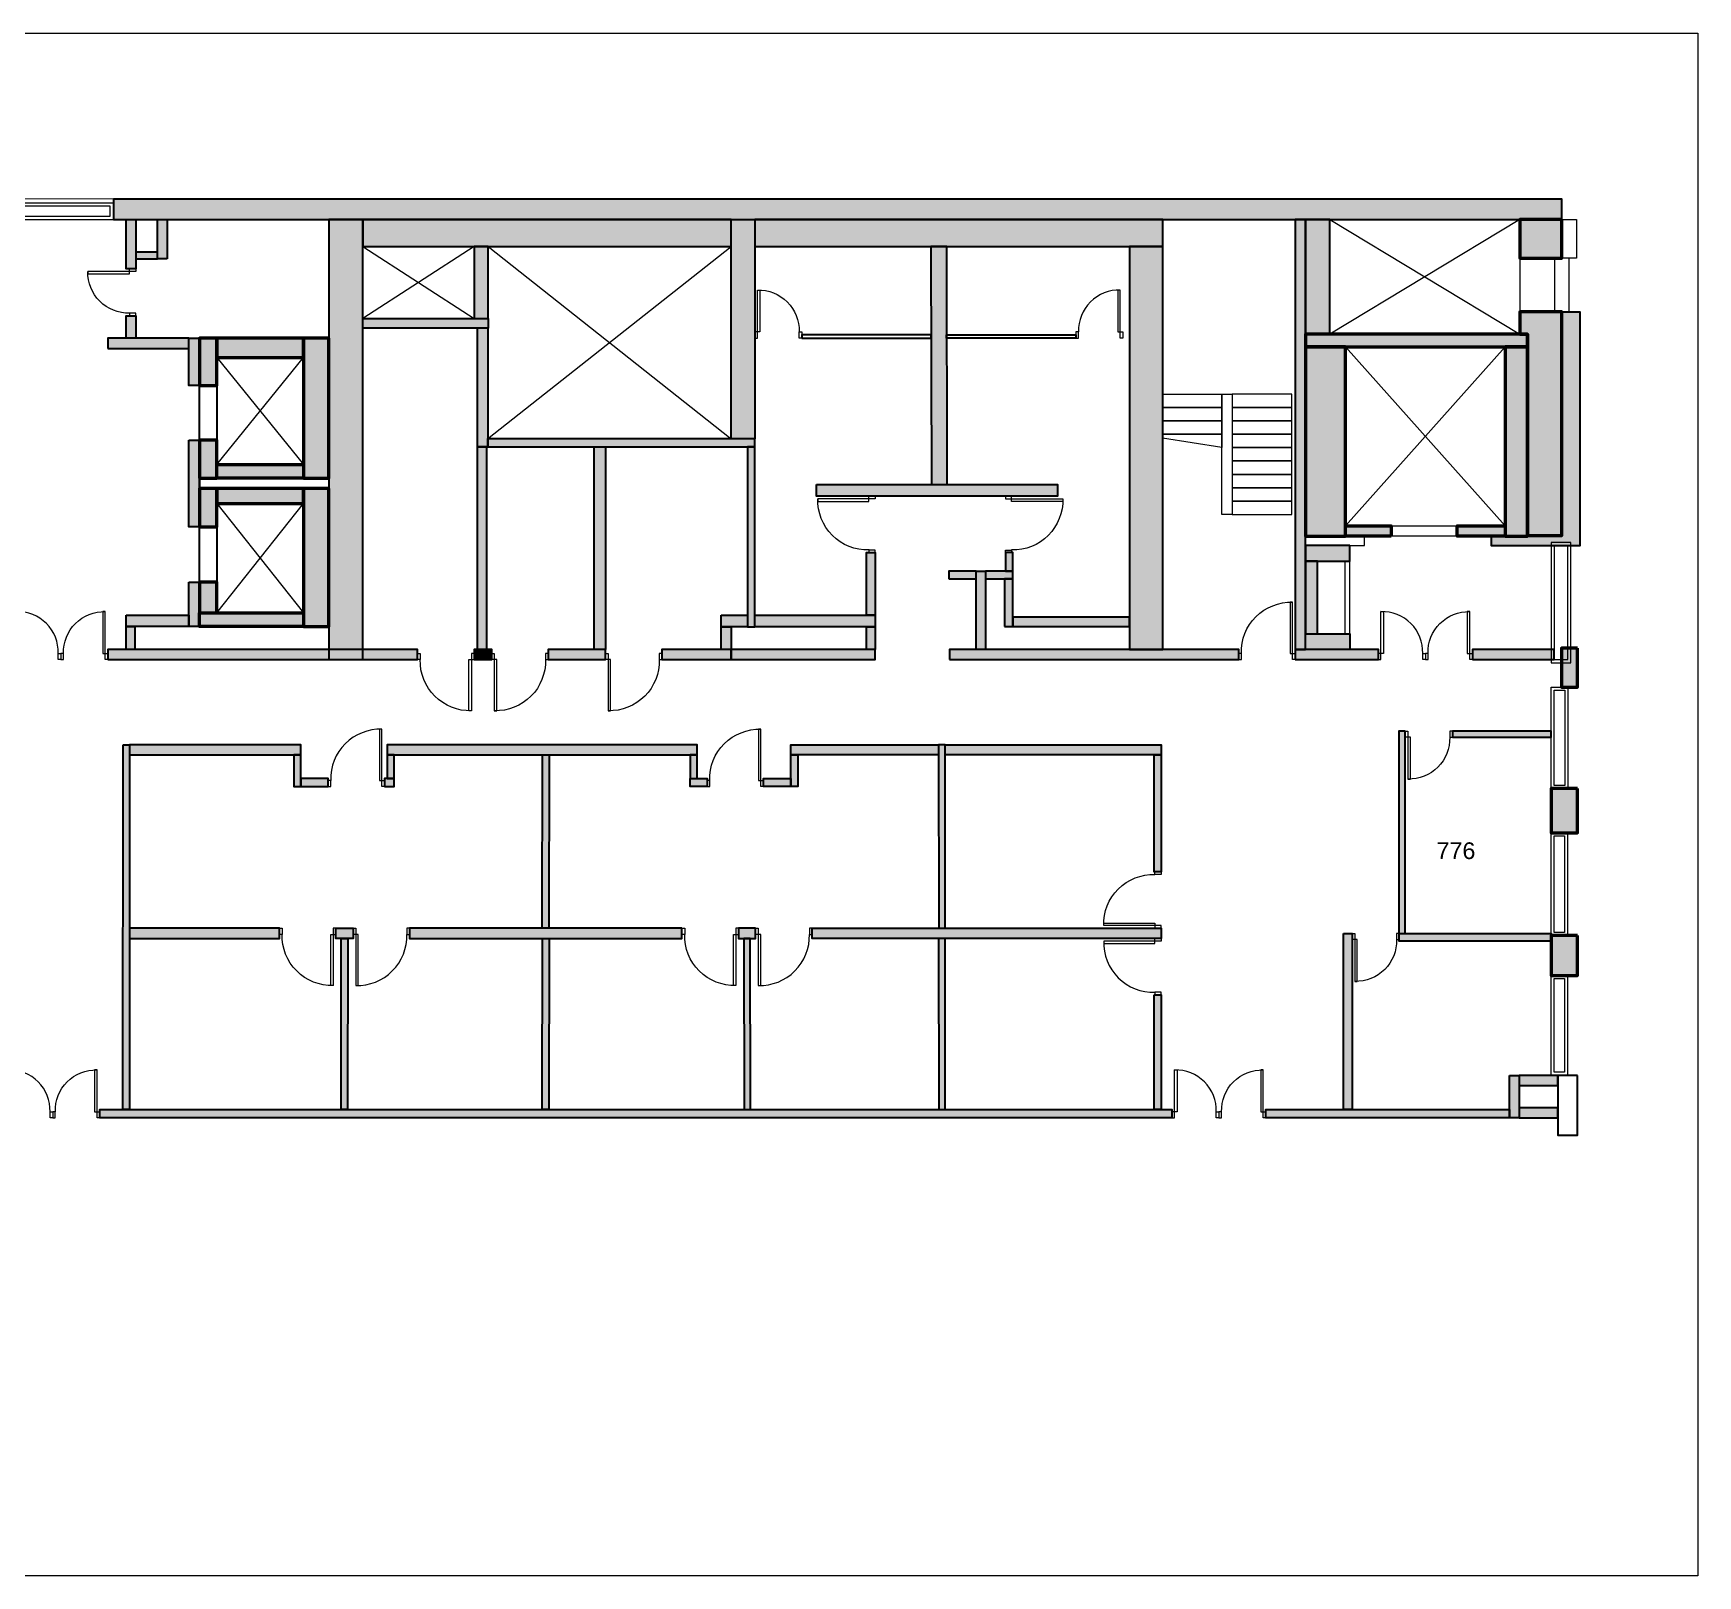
# Model space of a CAD drawing. Header units: millimetres. Extents: x 828494 to 5219521, y -272453 to 431064.
# Drawn here: x 2607153 to 2633695, y -20278 to 4319 of the extents above; entities that cross this region are included whole.
import ezdxf

# ---------------------------------------------------------------- set-up
doc = ezdxf.new("R2010")
doc.units = ezdxf.units.MM
doc.header["$LTSCALE"] = 5
doc.header["$MEASUREMENT"] = 0
doc.linetypes.add('1', pattern=[0])
for name, color, linetype, lineweight in [('Column-Mobius', 1, 'Continuous', 35), ('Elevation dark-Mobius', 40, 'Continuous', 18), ('Off-Mobius', 131, 'Continuous', 9), ('Sheet anno-Mobius', 7, '1', 13), ('Wall 150-Mobius', 50, 'Continuous', 30)]:
    doc.layers.add(name, color=color, linetype=linetype, lineweight=lineweight)
doc.styles.add('mobius1', font='arial.ttf')

# ---------------------------------------------------------------- blocks, each defined once
blk = doc.blocks.new('*U78')
for points in [[(-750, 100), (-708, 100), (-708, 0), (-750, 0)], [(0, 100), (-42, 100), (-42, 0), (0, 0)], [(-42, 0), (-42, -666), (-82, -666), (-82, 0)]]:
    blk.add_lwpolyline(points, close=True)
blk.add_arc((-61, -19), 647, 178.3123, 271.6877)
blk = doc.blocks.new('*U79')
for points in [[(-42, 0), (-42, 816), (-82, 816), (-82, 0)], [(-900, -100), (-858, -100), (-858, 0), (-900, 0)], [(0, -100), (-42, -100), (-42, 0), (0, 0)]]:
    blk.add_lwpolyline(points, close=True)
blk.add_arc((-65, 23), 793, 88.3123, 181.6877)
blk = doc.blocks.new('*U80')
for points in [[(42, 0), (42, 816), (82, 816), (82, 0)], [(0, -100), (42, -100), (42, 0), (0, 0)], [(900, -100), (858, -100), (858, 0), (900, 0)]]:
    blk.add_lwpolyline(points, close=True)
blk.add_arc((65, 23), 793, 358.3123, 91.6877)
blk = doc.blocks.new('*U81')
for points in [[(0, 100), (42, 100), (42, 0), (0, 0)], [(900, 100), (858, 100), (858, 0), (900, 0)], [(42, 0), (42, -816), (82, -816), (82, 0)]]:
    blk.add_lwpolyline(points, close=True)
blk.add_arc((65, -23), 793, 268.3123, 1.6877)
blk = doc.blocks.new('*U82')
for points in [[(-900, 100), (-858, 100), (-858, 0), (-900, 0)], [(0, 100), (-42, 100), (-42, 0), (0, 0)], [(-42, 0), (-42, -816), (-82, -816), (-82, 0)]]:
    blk.add_lwpolyline(points, close=True)
blk.add_arc((-65, -23), 793, 178.3123, 271.6877)
blk = doc.blocks.new('*U83')
for points in [[(-42, 0), (-42, 666), (-82, 666), (-82, 0)], [(-750, -100), (-708, -100), (-708, 0), (-750, 0)], [(0, -100), (-42, -100), (-42, 0), (0, 0)]]:
    blk.add_lwpolyline(points, close=True)
blk.add_arc((-61, 19), 647, 88.3123, 181.6877)
blk = doc.blocks.new('*U84')
for points in [[(-750, 100), (-708, 100), (-708, 0), (-750, 0)], [(0, 100), (-42, 100), (-42, 0), (0, 0)], [(-42, 0), (-42, -666), (-82, -666), (-82, 0)]]:
    blk.add_lwpolyline(points, close=True)
blk.add_arc((-61, -19), 647, 178.3123, 271.6877)
blk = doc.blocks.new('*U75')
for points in [[(-42, 0), (-42, 816), (-82, 816), (-82, 0)], [(-900, -100), (-858, -100), (-858, 0), (-900, 0)], [(0, -100), (-42, -100), (-42, 0), (0, 0)]]:
    blk.add_lwpolyline(points, close=True)
blk.add_arc((-65, 23), 793, 88.3123, 181.6877)
blk = doc.blocks.new('*U77')
for points in [[(42, 0), (42, 816), (82, 816), (82, 0)], [(0, -100), (42, -100), (42, 0), (0, 0)], [(900, -100), (858, -100), (858, 0), (900, 0)]]:
    blk.add_lwpolyline(points, close=True)
blk.add_arc((65, 23), 793, 358.3123, 91.6877)
blk = doc.blocks.new('*U90')
for points in [[(0, 100), (42, 100), (42, 0), (0, 0)], [(900, 100), (858, 100), (858, 0), (900, 0)], [(42, 0), (42, -816), (82, -816), (82, 0)]]:
    blk.add_lwpolyline(points, close=True)
blk.add_arc((65, -23), 793, 268.3123, 1.6877)
blk = doc.blocks.new('*U96')
for points in [[(42, 0), (42, 666), (82, 666), (82, 0)], [(0, -100), (42, -100), (42, 0), (0, 0)], [(750, -100), (708, -100), (708, 0), (750, 0)]]:
    blk.add_lwpolyline(points, close=True)
blk.add_arc((61, 19), 647, 358.3123, 91.6877)

msp = doc.modelspace()

# ---------------------------------------------------------------- hatches: boundary and pattern name
at = {"layer": 'Sheet anno-Mobius', "true_color": 0x000000}
h = msp.add_hatch(color=18, dxfattribs=at)
h.dxf.hatch_style = 1
h.paths.add_polyline_path([(2582689.3, 1693.4), (2581592.1, 1693.4), (2581592.1, 1350.8), (2582689.3, 1350.8)])
h.paths.add_polyline_path([(2581821.3, 1350.8), (2581592.1, 1350.8), (2581592.1, 728.7), (2581821.3, 728.7)])
h.paths.add_polyline_path([(2583723.8, 1693.4), (2584927.5, 1693.4), (2584927.5, 1196.6), (2583723.8, 1196.6)])
h.paths.add_polyline_path([(2586681.7, 1693.4), (2587275, 1693.4), (2587275, 1350.8), (2586681.7, 1350.8)])
h.paths.add_polyline_path([(2588999.6, 1693.4), (2589567.4, 1693.4), (2589567.4, 1350.8), (2588999.6, 1350.8)])
h.paths.add_polyline_path([(2591263.7, 1693.4), (2591862, 1693.4), (2591862, 1350.8), (2591263.7, 1350.8)], flags=17)
h.paths.add_polyline_path([(2591263.7, 1693.4), (2591862, 1693.4), (2591862, 1350.8), (2591263.7, 1350.8)], flags=17)
h.paths.add_polyline_path([(2593601.6, 1693.4), (2594116.4, 1693.4), (2594116.4, 1350.8), (2593601.6, 1350.8)])
h.paths.add_polyline_path([(2595803.3, 1693.4), (2596417.6, 1693.4), (2596417.6, 1350.8), (2595803.3, 1350.8)])
h.paths.add_polyline_path([(2598064.4, 1693.4), (2598683.7, 1693.4), (2598683.7, 1350.8), (2598064.4, 1350.8)])
h.paths.add_polyline_path([(2600424.5, 1693.4), (2600959.6, 1693.4), (2600959.6, 1350.8), (2600424.5, 1350.8)])
h.paths.add_polyline_path([(2602661.8, 1693.4), (2603428.8, 1693.4), (2603428.8, 1350.8), (2602661.8, 1350.8)])
h.paths.add_polyline_path([(2610080, -853), (2611463, -853), (2611463, -543.5), (2610080, -543.5)])
h.paths.add_polyline_path([(2609802, -1298.5), (2610080, -1298.5), (2610080, -543.5), (2609802, -543.5)])
h.paths.add_polyline_path([(2611865.5, -543.5), (2611463, -543.5), (2611463, -2776.8), (2611865.5, -2776.8)])
h.paths.add_polyline_path([(2611463, -2776.8), (2610080, -2776.8), (2610080, -2560), (2611463, -2560)])
h.paths.add_polyline_path([(2609802, -2776.8), (2610080, -2776.8), (2610080, -2170.5), (2609802, -2170.5)])
h.paths.add_polyline_path([(2610080, -3180), (2611463, -3180), (2611463, -2942.8), (2610080, -2942.8)])
h.paths.add_polyline_path([(2609802, -3549), (2610080, -3549), (2610080, -2942.8), (2609802, -2942.8)])
h.paths.add_polyline_path([(2611865.5, -2942.8), (2611463, -2942.8), (2611463, -5140), (2611865.5, -5140)])
h.paths.add_polyline_path([(2611463, -5140), (2609802, -5140), (2609802, -4923.2), (2611463, -4923.2)])
h.paths.add_polyline_path([(2609802, -4923.2), (2610080, -4923.2), (2610080, -4436), (2609802, -4436)])
h.paths.add_polyline_path([(2630982.5, -481.5), (2627439.5, -481.5), (2627439.5, -680.5), (2630982.5, -680.5)])
h.paths.add_polyline_path([(2628076, -680.5), (2627439.5, -680.5), (2627439.5, -3701.5), (2628076, -3701.5)])
h.paths.add_polyline_path([(2630982.5, -680.5), (2630626, -680.5), (2630626, -3701.5), (2630982.5, -3701.5)])
h.paths.add_polyline_path([(2628809, -3701.5), (2628076, -3701.5), (2628076, -3536), (2628809, -3536)])
h.paths.add_polyline_path([(2630626, -3701.5), (2629856.8, -3701.5), (2629856.8, -3536), (2630626, -3536)])
h.paths.add_polyline_path([(2631527.1, 1350.8), (2630858, 1350.8), (2630858, 732.5), (2631527.1, 732.5)])
h.paths.add_polyline_path([(2631775.5, -5488.5), (2631521, -5488.5), (2631521, -6107.5), (2631775.5, -6107.5)])
h.paths.add_polyline_path([(2631775.5, -7727), (2631357.5, -7727), (2631357.5, -8431.5), (2631775.5, -8431.5)])
h.paths.add_polyline_path([(2631775.5, -10069.5), (2631357.5, -10069.5), (2631357.5, -10706.5), (2631775.5, -10706.5)])
edge = h.paths.add_edge_path()
edge.add_line((2631410, -123.5), (2630858, -123.5))
edge.add_line((2630858, -123.5), (2630858, -481.5))
edge.add_line((2630858, -481.5), (2630982.5, -481.5))
edge.add_line((2630982.5, -481.5), (2630982.5, -3691))
edge.add_line((2630982.5, -3691), (2631528, -3691))
edge.add_line((2631528, -3691), (2631528, -123.5))
edge.add_line((2631528, -123.5), (2630866.5, -123.5))
h = msp.add_hatch(color=18, dxfattribs=at)
h.dxf.hatch_style = 1
h.paths.add_polyline_path([(2589352.8, 1350.8), (2589214.3, 1350.8), (2589214.3, -1449.2), (2589352.8, -1449.2)])
h.paths.add_polyline_path([(2592736, 1350.8), (2592631, 1350.8), (2592631, -1602.5), (2592736, -1602.5)])
h.paths.add_polyline_path([(2608431, 1350.8), (2631527.1, 1350.8), (2631527.1, 1673.4), (2608431, 1673.4)])
h.paths.add_polyline_path([(2608789, 563.5), (2608635.5, 563.5), (2608635.5, 1350.8), (2608789, 1350.8)])
h.paths.add_polyline_path([(2609286, 723), (2609132.5, 723), (2609132.5, 1350.8), (2609286, 1350.8)])
h.paths.add_polyline_path([(2608789, 723), (2609132.5, 723), (2609132.5, 827.5), (2608789, 827.5)])
h.paths.add_polyline_path([(2609802, -1298.5), (2610080, -1298.5), (2610080, -543.5), (2609802, -543.5)])
h.paths.add_polyline_path([(2609636, -543.5), (2609802, -543.5), (2609802, -1298.5), (2609636, -1298.5)])
h.paths.add_polyline_path([(2608343.5, -706), (2609636, -706), (2609636, -543.5), (2608343.5, -543.5)])
h.paths.add_polyline_path([(2609636, -2170.5), (2609802, -2170.5), (2609802, -3549), (2609636, -3549)])
h.paths.add_polyline_path([(2608635.5, -4961.5), (2609636, -4961.5), (2609636, -5140), (2608635.5, -5140)])
h.paths.add_polyline_path([(2609636, -4436), (2609802, -4436), (2609802, -5140), (2609636, -5140)])
h.paths.add_polyline_path([(2608343.5, -5669), (2613281.5, -5669), (2613281.5, -5506), (2608343.5, -5506)])
h.paths.add_polyline_path([(2608635.5, -5140), (2608774, -5140), (2608774, -5506), (2608635.5, -5506)])
h.paths.add_polyline_path([(2606575, -5669), (2606436.5, -5669), (2606436.5, -2502.5), (2606575, -2502.5)])
h.paths.add_polyline_path([(2589086.5, -2785.5), (2594308.5, -2785.5), (2594308.5, -2957.4), (2589086.5, -2957.4)])
h.paths.add_polyline_path([(2594308.5, -5274), (2594167.5, -5274), (2594167.5, -2957.4), (2594308.5, -2957.4)])
h.paths.add_polyline_path([(2589592, -5274), (2594167.5, -5274), (2594167.5, -5140.5), (2589592, -5140.5)])
h.paths.add_polyline_path([(2589922.5, -5274), (2589785, -5274), (2589785, -5633), (2589922.5, -5633)])
h.paths.add_polyline_path([(2589592, -4964), (2588993.5, -4964), (2588993.5, -5140.5), (2589592, -5140.5)])
h.paths.add_polyline_path([(2588993.5, -5140.5), (2589086.5, -5140.5), (2589086.5, -5633), (2588993.5, -5633)])
h.paths.add_polyline_path([(2588993.5, -5734.5), (2589922.5, -5734.5), (2589922.5, -5633), (2588993.5, -5633)])
h = msp.add_hatch(color=18, dxfattribs=at)
h.dxf.hatch_style = 1
h.paths.add_polyline_path([(2612409.5, 1350.8), (2611865.5, 1350.8), (2611865.5, -5669), (2612409.5, -5669)])
h = msp.add_hatch(color=18, dxfattribs=at)
h.dxf.hatch_style = 1
h.paths.add_polyline_path([(2614384.5, -2275), (2614232, -2275), (2614232, -5506), (2614384.5, -5506)])
h.paths.add_polyline_path([(2614232, -2275), (2614405, -2275), (2614405, -383), (2614232, -383)])
h.paths.add_polyline_path([(2612409.5, -228.5), (2614405, -228.5), (2614405, -383), (2612409.5, -383)])
h.paths.add_polyline_path([(2614181.5, -228.5), (2614405, -228.5), (2614405, 920.5), (2614181.5, 920.5)])
h.paths.add_polyline_path([(2616277, -5506), (2616099.5, -5506), (2616099.5, -2275), (2616277, -2275)])
h.paths.add_polyline_path([(2615363, -5669), (2616277, -5669), (2616277, -5506), (2615363, -5506)])
h.paths.add_polyline_path([(2617177, -5669), (2618283, -5669), (2618283, -5506), (2617177, -5506)])
h.paths.add_polyline_path([(2618283, -5669), (2620579.5, -5669), (2620579.5, -5506), (2618283, -5506)])
h.paths.add_polyline_path([(2618658, -4959), (2620579.5, -4959), (2620579.5, -5148), (2618658, -5148)])
h.paths.add_polyline_path([(2618283, -5506), (2618123.5, -5506), (2618123.5, -5148), (2618283, -5148)])
h.paths.add_polyline_path([(2618123.5, -4959), (2618540.5, -4959), (2618540.5, -5148), (2618123.5, -5148)])
h.paths.add_polyline_path([(2618658, -2275), (2618540.5, -2275), (2618540.5, -5148), (2618658, -5148)])
h.paths.add_polyline_path([(2620579.5, -5506), (2620437.5, -5506), (2620437.5, -5148), (2620579.5, -5148)])
h.paths.add_polyline_path([(2621753, -4380), (2622189.5, -4380), (2622189.5, -4260), (2621753, -4260)])
h.paths.add_polyline_path([(2622338, -4380), (2622774.5, -4380), (2622774.5, -4260), (2622338, -4260)])
h.paths.add_polyline_path([(2622774.5, -5138.5), (2624635, -5138.5), (2624635, -4993), (2622774.5, -4993)])
h.paths.add_polyline_path([(2622643, -5138.5), (2622774.5, -5138.5), (2622774.5, -4380), (2622643, -4380)])
h.paths.add_polyline_path([(2621761, -5669), (2626375.5, -5669), (2626375.5, -5506), (2621761, -5506)])
h.paths.add_polyline_path([(2630102.5, -5669), (2631408, -5669), (2631408, -5506), (2630102.5, -5506)])
h.paths.add_polyline_path([(2631528, -123.5), (2631817, -123.5), (2631817, -3852.5), (2630407, -3852.5), (2630407, -3701.5), (2631528, -3691)])
h.paths.add_polyline_path([(2621474.5, -2874), (2621726, -2874), (2621719.2, 920.5), (2621467.8, 920.5)])
h.paths.add_polyline_path([(2619640, -2874), (2623487.5, -2874), (2623487.5, -3063), (2619640, -3063)])
h.paths.add_polyline_path([(2618658, 920.5), (2625167, 920.5), (2625167, 1350.8), (2618658, 1350.8)])
h.paths.add_polyline_path([(2625167, 920.5), (2624635, 920.5), (2624635, -5506), (2625167, -5506)])
h.paths.add_polyline_path([(2627828.5, 1350.8), (2627439.5, 1350.8), (2627439.5, -481.5), (2627828.5, -481.5)])
h.paths.add_polyline_path([(2627630.5, -4099), (2627439.5, -4099), (2627439.5, -5258), (2627630.5, -5258)])
h.paths.add_polyline_path([(2628145, -3848.5), (2627439.5, -3848.5), (2627439.5, -4099), (2628145, -4099)])
h.paths.add_polyline_path([(2627275.5, -5506), (2627439.5, -5506), (2627439.5, 1350.8), (2627275.5, 1350.8)])
h.paths.add_polyline_path([(2628145, -5506), (2627439.5, -5506), (2627439.5, -5258), (2628145, -5258)])
h.paths.add_polyline_path([(2627275.5, -5669), (2628602.5, -5669), (2628602.5, -5506), (2627275.5, -5506)])
h.paths.add_polyline_path([(2618658, -2150.5), (2618280.5, -2150.5), (2618280.5, 1350.8), (2618658, 1350.8)])
h.paths.add_polyline_path([(2614396.5, -2275), (2618658, -2275), (2618658, -2150.5), (2614396.5, -2150.5)])
h.paths.add_polyline_path([(2612409.5, 920.5), (2618280.5, 920.5), (2618280.5, 1350.8), (2612409.5, 1350.8)])
h = msp.add_hatch(color=18, dxfattribs=at)
h.dxf.hatch_style = 1
h.paths.add_polyline_path([(2608789, -543.5), (2608635.5, -543.5), (2608635.5, -186.5), (2608789, -186.5)])
h = msp.add_hatch(color=18, dxfattribs=at)
h.dxf.hatch_style = 1
h.paths.add_polyline_path([(2631528, -123.5), (2630858, -123.5), (2630858, -481.5), (2630982.5, -481.5), (2630982.5, -3691), (2631528, -3691)])
h = msp.add_hatch(color=18, dxfattribs=at)
h.dxf.hatch_style = 1
h.paths.add_polyline_path([(2620579.5, -4959), (2620437.5, -4959), (2620437.5, -3963), (2620579.5, -3963)])
h.paths.add_polyline_path([(2622189.5, -4260), (2622338, -4260), (2622338, -5506), (2622189.5, -5506)])
h.paths.add_polyline_path([(2622654.5, -3963), (2622654.5, -4260), (2622774.5, -4260), (2622774.5, -3963)])
h = msp.add_hatch(color=18, dxfattribs=at)
h.dxf.hatch_style = 1
h.paths.add_polyline_path([(2614181.5, -5669), (2614463, -5669), (2614463, -5506), (2614181.5, -5506)])
h = msp.add_hatch(color=18, dxfattribs=at)
h.dxf.hatch_style = 1
h.paths.add_polyline_path([(2628934.5, -10034.5), (2631357.5, -10034.5), (2631357.5, -10158), (2628934.5, -10158)])
h.paths.add_polyline_path([(2629032.5, -6807.4), (2628929, -6807.4), (2628929, -10034.5), (2629032.5, -10034.5)])
h.paths.add_polyline_path([(2629782.5, -6907.4), (2631357.5, -6907.4), (2631357.5, -6807.4), (2629782.5, -6807.4)])
h.paths.add_polyline_path([(2628048, -10034.5), (2628184.5, -10034.5), (2628184.5, -12845.2), (2628048, -12845.2)])
h = msp.add_hatch(color=18, dxfattribs=at)
h.dxf.hatch_style = 1
h.paths.add_polyline_path([(2608585.5, -7025.7), (2608689, -7025.7), (2608685.5, -12845.2), (2608582, -12845.2)])
h.paths.add_polyline_path([(2608689, -7188.7), (2611417.5, -7188.7), (2611417.5, -7025.7), (2608689, -7025.7)])
h.paths.add_polyline_path([(2611417.5, -7694.2), (2611853.7, -7694.2), (2611853.7, -7564.2), (2611417.5, -7564.2)])
h.paths.add_polyline_path([(2611417.5, -7188.7), (2611308, -7188.7), (2611308, -7694.2), (2611417.5, -7694.2)])
h.paths.add_polyline_path([(2612798, -7188.7), (2617738, -7188.7), (2617738, -7025.7), (2612798, -7025.7)])
h.paths.add_polyline_path([(2612907.5, -7188.7), (2612798, -7188.7), (2612798, -7564.2), (2612907.5, -7564.2)])
h.paths.add_polyline_path([(2612753.7, -7694.2), (2612907.5, -7694.2), (2612907.5, -7564.2), (2612753.7, -7564.2)])
h.paths.add_polyline_path([(2615274, -7188.7), (2615377.5, -7188.7), (2615374, -9950.7), (2615270.5, -9950.7)])
h.paths.add_polyline_path([(2617497.6, -9950.7), (2613152.5, -9950.7), (2613152.5, -10116.2), (2617497.6, -10116.2)])
h.paths.add_polyline_path([(2615274, -10116.2), (2615377.5, -10116.2), (2615374, -12845.2), (2615270.5, -12845.2)])
h.paths.add_polyline_path([(2612064.2, -10116.2), (2612167.8, -10116.2), (2612164.2, -12845.2), (2612060.8, -12845.2)])
h.paths.add_polyline_path([(2611979.5, -9950.7), (2612252.5, -9950.7), (2612252.5, -10116.2), (2611979.5, -10116.2)])
h.paths.add_polyline_path([(2608689, -10116.2), (2611079.5, -10116.2), (2611079.5, -9953.2), (2608689, -9953.2)])
h.paths.add_polyline_path([(2618672, -9950.7), (2618399, -9950.7), (2618399, -10116.2), (2618672, -10116.2)])
h.paths.add_polyline_path([(2618587.2, -10116.2), (2618483.8, -10116.2), (2618487.2, -12845.2), (2618590.8, -12845.2)])
h.paths.add_polyline_path([(2621693, -10116.2), (2621589.5, -10116.2), (2621593, -12845.2), (2621696.5, -12845.2)])
h.paths.add_polyline_path([(2625138.5, -10116.2), (2619572, -10116.2), (2619572, -9953.2), (2625138.5, -9953.2)])
h.paths.add_polyline_path([(2621693, -7025.7), (2621589.5, -7025.7), (2621593, -9953.2), (2621696.5, -9953.2)])
h.paths.add_polyline_path([(2625029, -7188.7), (2625138.5, -7188.7), (2625138.5, -9053.2), (2625029, -9053.2)])
h.paths.add_polyline_path([(2625138.5, -7189), (2621693, -7188.7), (2621693, -7025.7), (2625138.5, -7026)])
h.paths.add_polyline_path([(2621589.5, -7189), (2619234, -7188.7), (2619234, -7025.7), (2621589.5, -7026)])
h.paths.add_polyline_path([(2619234, -7694.2), (2618797.8, -7694.2), (2618797.8, -7564.2), (2619234, -7564.2)])
h.paths.add_polyline_path([(2619234, -7188.7), (2619343.5, -7188.7), (2619343.5, -7694.2), (2619234, -7694.2)])
h.paths.add_polyline_path([(2625029, -11016.2), (2625138.5, -11016.2), (2625138.5, -12845.2), (2625029, -12845.2)])
h = msp.add_hatch(color=18, dxfattribs=at)
h.dxf.hatch_style = 1
h.paths.add_polyline_path([(2617897.8, -7694.2), (2617628.5, -7694.2), (2617628.5, -7564.2), (2617897.8, -7564.2)])
h.paths.add_polyline_path([(2617738, -7188.7), (2617628.5, -7188.7), (2617628.5, -7564.2), (2617738, -7564.2)])
h = msp.add_hatch(color=18, dxfattribs=at)
h.dxf.hatch_style = 1
h.paths.add_polyline_path([(2630695, -12300.5), (2630850, -12300.5), (2630850, -12978.2), (2630695, -12978.2)])
h.paths.add_polyline_path([(2631465.5, -12300.5), (2630850, -12300.5), (2630850, -12462), (2631465.5, -12462)])
h.paths.add_polyline_path([(2631465.5, -12816.7), (2630850, -12816.7), (2630850, -12978.2), (2631465.5, -12978.2)])
h = msp.add_hatch(color=18, dxfattribs=at)
h.dxf.hatch_style = 1
h.paths.add_polyline_path([(2625310, -12978.2), (2608212.5, -12978.2), (2608212.5, -12845.2), (2625310, -12845.2)])
h = msp.add_hatch(color=18, dxfattribs=at)
h.dxf.hatch_style = 1
h.paths.add_polyline_path([(2630695, -12978.2), (2626810, -12978.2), (2626810, -12845.2), (2630695, -12845.2)])

# ---------------------------------------------------------------- linework, layer by layer
at = {"layer": 'Column-Mobius', "color": 18, "lineweight": 50, "true_color": 0x000000}
for points in [[(2631527.1, 1350.8), (2630858, 1350.8), (2630858, 732.5), (2631527.1, 732.5)], [(2630982.5, -481.5), (2627439.5, -481.5), (2627439.5, -680.5), (2630982.5, -680.5)], [(2609802, -1298.5), (2610080, -1298.5), (2610080, -543.5), (2609802, -543.5)], [(2610080, -853), (2611463, -853), (2611463, -543.5), (2610080, -543.5)], [(2611865.5, -543.5), (2611463, -543.5), (2611463, -2776.8), (2611865.5, -2776.8)], [(2628076, -680.5), (2627439.5, -680.5), (2627439.5, -3701.5), (2628076, -3701.5)], [(2630982.5, -680.5), (2630626, -680.5), (2630626, -3701.5), (2630982.5, -3701.5)], [(2609802, -2776.8), (2610080, -2776.8), (2610080, -2170.5), (2609802, -2170.5)], [(2611463, -2776.8), (2610080, -2776.8), (2610080, -2560), (2611463, -2560)], [(2609802, -3549), (2610080, -3549), (2610080, -2942.8), (2609802, -2942.8)], [(2610080, -3180), (2611463, -3180), (2611463, -2942.8), (2610080, -2942.8)], [(2611865.5, -2942.8), (2611463, -2942.8), (2611463, -5140), (2611865.5, -5140)], [(2628809, -3701.5), (2628076, -3701.5), (2628076, -3536), (2628809, -3536)], [(2630626, -3701.5), (2629856.8, -3701.5), (2629856.8, -3536), (2630626, -3536)], [(2609802, -4923.2), (2610080, -4923.2), (2610080, -4436), (2609802, -4436)], [(2611463, -5140), (2609802, -5140), (2609802, -4923.2), (2611463, -4923.2)], [(2631775.5, -5488.5), (2631521, -5488.5), (2631521, -6107.5), (2631775.5, -6107.5)], [(2631775.5, -7727), (2631357.5, -7727), (2631357.5, -8431.5), (2631775.5, -8431.5)], [(2631775.5, -10069.5), (2631357.5, -10069.5), (2631357.5, -10706.5), (2631775.5, -10706.5)]]:
    msp.add_lwpolyline(points, close=True, dxfattribs=at)
msp.add_lwpolyline([(2631410, -123.5), (2630858, -123.5), (2630858, -481.5), (2630982.5, -481.5), (2630982.5, -3691), (2631528, -3691), (2631528, -123.5), (2630866.5, -123.5)], dxfattribs=at)
at = {"layer": 'Elevation dark-Mobius'}
for p, q in [((2581592.1, 1693.4), (2631527.1, 1673.4)), ((2581592.1, 1693.4), (2631527.1, 1673.4)), ((2627828.5, 1350.8), (2630858, -481.5)), ((2630858, 1350.8), (2627828.5, -481.5)), ((2612409.5, 920.5), (2614181.5, -228.5)), ((2614181.5, 920.5), (2612409.5, -228.5)), ((2614396.5, -2150.5), (2618280.5, 920.5)), ((2614405, 920.5), (2618280.5, -2150.5)), ((2630858, 732.5), (2630858, -123.5)), ((2628076, -680.5), (2630626, -3536)), ((2628076, -3536), (2630626, -680.5)), ((2610080, -2560), (2611463, -853)), ((2610080, -853), (2611463, -2560)), ((2610080, -3180), (2611463, -4923.2)), ((2610080, -4923.2), (2611463, -3180))]:
    msp.add_line(p, q, dxfattribs=at)
for points in [[(2578504, 4319), (2633695, 4319), (2633695, -20278), (2578504, -20278)], [(2603428.8, 1350.8), (2608431, 1350.8), (2608431, 1612.3), (2603428.8, 1612.3)], [(2603478.8, 1400.8), (2608381, 1400.8), (2608381, 1562.3), (2603478.8, 1562.3)], [(2631527.1, 1350.8), (2631762, 1350.8), (2631762, 732.5), (2631527.1, 732.5)], [(2631644.5, 732.5), (2631410, 732.5), (2631410, -123.5), (2631644.5, -123.5)], [(2626108.5, -1434), (2626108.5, -1647.5), (2625162, -1647.5), (2625162, -1434)], [(2626273.5, -1434), (2626273.5, -3355.5), (2626108.5, -3355.5), (2626108.5, -1434)], [(2626273.5, -1434), (2626273.5, -1647.5), (2627220, -1647.5), (2627220, -1434)], [(2626108.5, -1647.5), (2626108.5, -1861), (2625162, -1861), (2625162, -1647.5)], [(2626273.5, -1647.5), (2626273.5, -1861), (2627220, -1861), (2627220, -1647.5)], [(2626108.5, -1861), (2626108.5, -2074.5), (2625162, -2074.5), (2625162, -1861)], [(2626108.5, -2074.5), (2626108.5, -2288), (2625162, -2136.8), (2625162, -2074.5)], [(2626273.5, -1861), (2626273.5, -2074.5), (2627220, -2074.5), (2627220, -1861)], [(2626273.5, -2074.5), (2626273.5, -2288), (2627220, -2288), (2627220, -2074.5)], [(2626273.5, -2288), (2626273.5, -2501.5), (2627220, -2501.5), (2627220, -2288)], [(2626273.5, -2501.5), (2626273.5, -2715), (2627220, -2715), (2627220, -2501.5)], [(2626273.5, -2715), (2626273.5, -2928.5), (2627220, -2928.5), (2627220, -2715)], [(2626273.5, -2928.5), (2626273.5, -3142), (2627220, -3142), (2627220, -2928.5)], [(2626273.5, -3142), (2626273.5, -3355.5), (2627220, -3355.5), (2627220, -3142)], [(2628381.5, -3701.5), (2627439.5, -3701.5), (2627439.5, -3848.5), (2628381.5, -3848.5)], [(2628809, -3536), (2629856.8, -3536), (2629856.8, -3701.5), (2628809, -3701.5)], [(2631672, -3802.5), (2631358, -3802.5), (2631358, -5719), (2631672, -5719)], [(2631622, -3852.5), (2631408, -3852.5), (2631408, -5669), (2631622, -5669)], [(2628145, -4099), (2628067, -4099), (2628067, -5258), (2628145, -5258)], [(2612409.5, -5669), (2613281.5, -5669), (2613281.5, -5506), (2612409.5, -5506)], [(2631357.5, -6107.5), (2631623.5, -6107.5), (2631623.5, -7727), (2631357.5, -7727)], [(2631407.5, -6157.5), (2631573.5, -6157.5), (2631573.5, -7677), (2631407.5, -7677)], [(2631357.5, -8431.5), (2631620.5, -8431.5), (2631620.5, -10069.5), (2631357.5, -10069.5)], [(2631357.5, -8431.5), (2631620.5, -8431.5), (2631620.5, -10069.5), (2631357.5, -10069.5)], [(2631407.5, -8481.5), (2631570.5, -8481.5), (2631570.5, -10019.5), (2631407.5, -10019.5)], [(2631357.5, -10706.5), (2631620.5, -10706.5), (2631620.5, -12300.5), (2631357.5, -12300.5)], [(2631407.5, -10756.5), (2631570.5, -10756.5), (2631570.5, -12250.5), (2631407.5, -12250.5)]]:
    msp.add_lwpolyline(points, close=True, dxfattribs=at)
msp.add_lwpolyline([(2627439.5, -481.5), (2627439.5, -3701.5)], dxfattribs=at)
at = {"layer": 'Wall 150-Mobius'}
for points in [[(2608431, 1350.8), (2631527.1, 1350.8), (2631527.1, 1673.4), (2608431, 1673.4)], [(2608789, 563.5), (2608635.5, 563.5), (2608635.5, 1350.8), (2608789, 1350.8)], [(2609286, 723), (2609132.5, 723), (2609132.5, 1350.8), (2609286, 1350.8)], [(2612409.5, 1350.8), (2611865.5, 1350.8), (2611865.5, -5669), (2612409.5, -5669)], [(2612409.5, 920.5), (2618280.5, 920.5), (2618280.5, 1350.8), (2612409.5, 1350.8)], [(2618658, -2150.5), (2618280.5, -2150.5), (2618280.5, 1350.8), (2618658, 1350.8)], [(2618658, 920.5), (2625167, 920.5), (2625167, 1350.8), (2618658, 1350.8)], [(2627275.5, -5506), (2627439.5, -5506), (2627439.5, 1350.8), (2627275.5, 1350.8)], [(2627828.5, 1350.8), (2627439.5, 1350.8), (2627439.5, -481.5), (2627828.5, -481.5)], [(2608789, 723), (2609132.5, 723), (2609132.5, 827.5), (2608789, 827.5)], [(2614181.5, -228.5), (2614405, -228.5), (2614405, 920.5), (2614181.5, 920.5)], [(2621474.5, -2874), (2621726, -2874), (2621719.2, 920.5), (2621467.8, 920.5)], [(2625167, 920.5), (2624635, 920.5), (2624635, -5506), (2625167, -5506)], [(2608789, -543.5), (2608635.5, -543.5), (2608635.5, -186.5), (2608789, -186.5)], [(2612409.5, -228.5), (2614405, -228.5), (2614405, -383), (2612409.5, -383)], [(2614232, -2275), (2614405, -2275), (2614405, -383), (2614232, -383)], [(2619408, -541.5), (2621470.3, -541.5), (2621470.3, -491.5), (2619408, -491.5)], [(2623779, -541.5), (2621716.7, -541.5), (2621716.7, -491.5), (2623779, -491.5)], [(2608343.5, -706), (2609636, -706), (2609636, -543.5), (2608343.5, -543.5)], [(2609636, -543.5), (2609802, -543.5), (2609802, -1298.5), (2609636, -1298.5)], [(2609802, -1298.5), (2610080, -1298.5), (2610080, -2170.5), (2609802, -2170.5)], [(2609636, -2170.5), (2609802, -2170.5), (2609802, -3549), (2609636, -3549)], [(2614384.5, -2275), (2614232, -2275), (2614232, -5506), (2614384.5, -5506)], [(2614396.5, -2275), (2618658, -2275), (2618658, -2150.5), (2614396.5, -2150.5)], [(2616277, -5506), (2616099.5, -5506), (2616099.5, -2275), (2616277, -2275)], [(2618658, -2275), (2618540.5, -2275), (2618540.5, -5148), (2618658, -5148)], [(2609802, -2942.8), (2609802, -2776.8), (2611865.5, -2776.8), (2611865.5, -2942.8)], [(2619640, -2874), (2623487.5, -2874), (2623487.5, -3063), (2619640, -3063)], [(2609802, -3549), (2610080, -3549), (2610080, -4436), (2609802, -4436)], [(2620579.5, -4959), (2620437.5, -4959), (2620437.5, -3963), (2620579.5, -3963)], [(2622654.5, -3963), (2622654.5, -4260), (2622774.5, -4260), (2622774.5, -3963)], [(2628145, -3848.5), (2627439.5, -3848.5), (2627439.5, -4099), (2628145, -4099)], [(2627630.5, -4099), (2627439.5, -4099), (2627439.5, -5258), (2627630.5, -5258)], [(2609636, -4436), (2609802, -4436), (2609802, -5140), (2609636, -5140)], [(2621753, -4380), (2622189.5, -4380), (2622189.5, -4260), (2621753, -4260)], [(2622189.5, -4260), (2622338, -4260), (2622338, -5506), (2622189.5, -5506)], [(2622338, -4380), (2622774.5, -4380), (2622774.5, -4260), (2622338, -4260)], [(2622643, -5138.5), (2622774.5, -5138.5), (2622774.5, -4380), (2622643, -4380)], [(2608635.5, -4961.5), (2609636, -4961.5), (2609636, -5140), (2608635.5, -5140)], [(2618123.5, -4959), (2618540.5, -4959), (2618540.5, -5148), (2618123.5, -5148)], [(2618658, -4959), (2620579.5, -4959), (2620579.5, -5148), (2618658, -5148)], [(2622774.5, -5138.5), (2624635, -5138.5), (2624635, -4993), (2622774.5, -4993)], [(2608635.5, -5140), (2608774, -5140), (2608774, -5506), (2608635.5, -5506)], [(2618283, -5506), (2618123.5, -5506), (2618123.5, -5148), (2618283, -5148)], [(2620579.5, -5506), (2620437.5, -5506), (2620437.5, -5148), (2620579.5, -5148)], [(2628145, -5506), (2627439.5, -5506), (2627439.5, -5258), (2628145, -5258)], [(2608343.5, -5669), (2613281.5, -5669), (2613281.5, -5506), (2608343.5, -5506)], [(2614181.5, -5669), (2614463, -5669), (2614463, -5506), (2614181.5, -5506)], [(2615363, -5669), (2616277, -5669), (2616277, -5506), (2615363, -5506)], [(2617177, -5669), (2618283, -5669), (2618283, -5506), (2617177, -5506)], [(2618283, -5669), (2620579.5, -5669), (2620579.5, -5506), (2618283, -5506)], [(2621761, -5669), (2626375.5, -5669), (2626375.5, -5506), (2621761, -5506)], [(2627275.5, -5669), (2628602.5, -5669), (2628602.5, -5506), (2627275.5, -5506)], [(2630102.5, -5669), (2631408, -5669), (2631408, -5506), (2630102.5, -5506)], [(2629032.5, -6807.4), (2628929, -6807.4), (2628929, -10034.5), (2629032.5, -10034.5)], [(2629782.5, -6907.4), (2631357.5, -6907.4), (2631357.5, -6807.4), (2629782.5, -6807.4)], [(2608585.5, -7025.7), (2608689, -7025.7), (2608685.5, -12845.2), (2608582, -12845.2)], [(2608689, -7188.7), (2611417.5, -7188.7), (2611417.5, -7025.7), (2608689, -7025.7)], [(2612798, -7188.7), (2617738, -7188.7), (2617738, -7025.7), (2612798, -7025.7)], [(2621589.5, -7189), (2619234, -7188.7), (2619234, -7025.7), (2621589.5, -7026)], [(2621693, -7025.7), (2621589.5, -7025.7), (2621593, -9953.2), (2621696.5, -9953.2)], [(2625138.5, -7189), (2621693, -7188.7), (2621693, -7025.7), (2625138.5, -7026)], [(2611417.5, -7188.7), (2611308, -7188.7), (2611308, -7694.2), (2611417.5, -7694.2)], [(2612907.5, -7188.7), (2612798, -7188.7), (2612798, -7564.2), (2612907.5, -7564.2)], [(2615274, -7188.7), (2615377.5, -7188.7), (2615374, -9950.7), (2615270.5, -9950.7)], [(2617738, -7188.7), (2617628.5, -7188.7), (2617628.5, -7564.2), (2617738, -7564.2)], [(2619234, -7188.7), (2619343.5, -7188.7), (2619343.5, -7694.2), (2619234, -7694.2)], [(2625029, -7188.7), (2625138.5, -7188.7), (2625138.5, -9053.2), (2625029, -9053.2)], [(2611417.5, -7694.2), (2611853.7, -7694.2), (2611853.7, -7564.2), (2611417.5, -7564.2)], [(2612753.7, -7694.2), (2612907.5, -7694.2), (2612907.5, -7564.2), (2612753.7, -7564.2)], [(2617897.8, -7694.2), (2617628.5, -7694.2), (2617628.5, -7564.2), (2617897.8, -7564.2)], [(2619234, -7694.2), (2618797.8, -7694.2), (2618797.8, -7564.2), (2619234, -7564.2)], [(2608689, -10116.2), (2611079.5, -10116.2), (2611079.5, -9953.2), (2608689, -9953.2)], [(2611979.5, -9950.7), (2612252.5, -9950.7), (2612252.5, -10116.2), (2611979.5, -10116.2)], [(2617497.6, -9950.7), (2613152.5, -9950.7), (2613152.5, -10116.2), (2617497.6, -10116.2)], [(2618672, -9950.7), (2618399, -9950.7), (2618399, -10116.2), (2618672, -10116.2)], [(2625138.5, -10116.2), (2619572, -10116.2), (2619572, -9953.2), (2625138.5, -9953.2)], [(2628048, -10034.5), (2628184.5, -10034.5), (2628184.5, -12845.2), (2628048, -12845.2)], [(2628934.5, -10034.5), (2631357.5, -10034.5), (2631357.5, -10158), (2628934.5, -10158)], [(2612064.2, -10116.2), (2612167.8, -10116.2), (2612164.2, -12845.2), (2612060.8, -12845.2)], [(2615274, -10116.2), (2615377.5, -10116.2), (2615374, -12845.2), (2615270.5, -12845.2)], [(2618587.2, -10116.2), (2618483.8, -10116.2), (2618487.2, -12845.2), (2618590.8, -12845.2)], [(2621693, -10116.2), (2621589.5, -10116.2), (2621593, -12845.2), (2621696.5, -12845.2)], [(2625029, -11016.2), (2625138.5, -11016.2), (2625138.5, -12845.2), (2625029, -12845.2)], [(2630695, -12300.5), (2630850, -12300.5), (2630850, -12978.2), (2630695, -12978.2)], [(2631465.5, -12300.5), (2630850, -12300.5), (2630850, -12462), (2631465.5, -12462)], [(2631775.5, -12300.5), (2631465.5, -12300.5), (2631465.5, -13253), (2631775.5, -13253)], [(2625310, -12978.2), (2608212.5, -12978.2), (2608212.5, -12845.2), (2625310, -12845.2)], [(2630695, -12978.2), (2626810, -12978.2), (2626810, -12845.2), (2630695, -12845.2)], [(2631465.5, -12816.7), (2630850, -12816.7), (2630850, -12978.2), (2631465.5, -12978.2)]]:
    msp.add_lwpolyline(points, close=True, dxfattribs=at)
msp.add_lwpolyline([(2631528, -123.5), (2631817, -123.5), (2631817, -3852.5), (2630407, -3852.5), (2630407, -3701.5), (2631528, -3691), (2631528, -123.5)], dxfattribs=at)

# ---------------------------------------------------------------- block references
at = {"layer": 'Off-Mobius', "xscale": -1}
for name, p, rotation in [('*U78', (2608689, 563.5), 270), ('*U80', (2620479.5, -3063), 90), ('*U81', (2622754.5, -3063), 90), ('*U82', (2627275.5, -5569), 180), ('*U78', (2608343.5, -5569), 180), ('*U84', (2630102.5, -5569), 180), ('*U79', (2614181.5, -5669), 180), ('*U80', (2614463, -5669), 180), ('*U80', (2616277, -5669), 180), ('*U96', (2629032.5, -6907.4), 180), ('*U90', (2625038.5, -9953.2), 270), ('*U75', (2611979.5, -10050.7), 180), ('*U75', (2618399, -10050.7), 180), ('*U78', (2608212.5, -12878.2), 180), ('*U78', (2626810, -12878.2), 180)]:
    msp.add_blockref(name, p, dxfattribs=dict(at, rotation=rotation))
for name, p in [('*U83', (2618658, -441.5)), ('*U77', (2618797.8, -7594.2)), ('*U78', (2628184.5, -10134.5))]:
    msp.add_blockref(name, p, dxfattribs=at)
at = {"layer": 'Off-Mobius'}
for name, p in [('*U83', (2624529, -441.5)), ('*U75', (2612753.7, -7594.2))]:
    msp.add_blockref(name, p, dxfattribs=at)
for name, p, rotation in [('*U78', (2606843.5, -5569), 180), ('*U84', (2628602.5, -5569), 180), ('*U75', (2612252.5, -10050.7), 180), ('*U75', (2618672, -10050.7), 180), ('*U90', (2625038.5, -10116.2), 270), ('*U78', (2606712.5, -12878.2), 180), ('*U78', (2625310, -12878.2), 180)]:
    msp.add_blockref(name, p, dxfattribs=dict(at, rotation=rotation))

# ---------------------------------------------------------------- texts
at = {"layer": 'Elevation dark-Mobius', "insert": (2629528.5, -8582.9), "char_height": 266.7, "attachment_point": 1, "style": 'mobius1'}
msp.add_mtext_dynamic_manual_height_columns('776', width=2395.5, gutter_width=1, heights=[0], dxfattribs=at)

doc.saveas('drawing.dxf')
